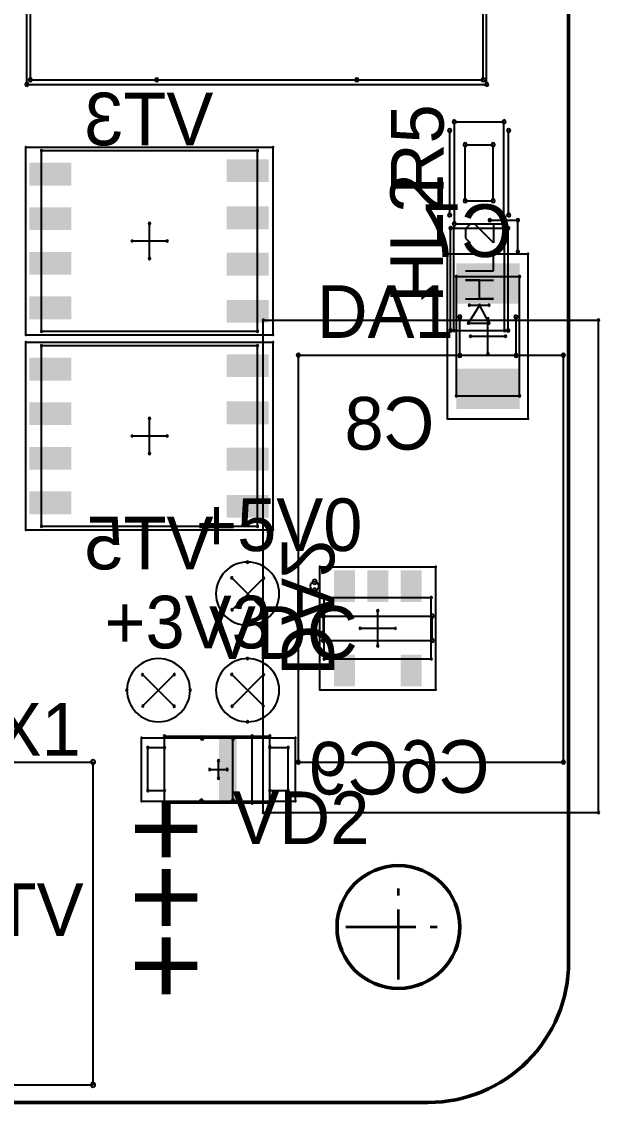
# Model space of a CAD drawing. Extents: x 23089 to 26449, y -1278 to -524.
# Drawn here: x 26147.9 to 26189, y -1197.1 to -1120.1 of the extents above; entities that cross this region are included whole.
import ezdxf

# ---------------------------------------------------------------- set-up
doc = ezdxf.new("R2010")
doc.units = 0
doc.header["$MEASUREMENT"] = 0
doc.linetypes.add('CNTR_ECKD_1', pattern=[7.5, 5, -1, 0.5, -1])
doc.layers.get('0').update_dxf_attribs({"linetype": 'CONTINUOUS', "lineweight": 50})
for name, color, linetype in [('BottomOverlay', 54, 'CONTINUOUS'), ('BottomPaste', 16, 'CONTINUOUS'), ('Mechanical1', 6, 'CONTINUOUS'), ('Mechanical13', 56, 'CONTINUOUS'), ('Mechanical15', 56, 'CONTINUOUS'), ('Mechanical3', 76, 'CONTINUOUS'), ('Mechanical5', 56, 'CONTINUOUS'), ('TopOverlay', 2, 'CONTINUOUS')]:
    doc.layers.add(name, color=color, linetype=linetype)
doc.layers.add('CENTER', color=2, linetype='CNTR_ECKD_1', lineweight=35)
doc.styles.get("Standard").update_dxf_attribs({"font": 'ec5cdwin.shx'})

msp = doc.modelspace()

# ---------------------------------------------------------------- linework, layer by layer
for p, q in [((26186.815, -1187.12), (26186.815, -1054.611)), ((26176.819, -1197.116), (26051.819, -1197.116))]:
    msp.add_line(p, q)
msp.add_circle((26174.696, -1184.616), 4.375)
msp.add_arc((26176.819, -1187.12), 9.996, 269.99957, 0.00003)
at = {"layer": 'BottomOverlay'}
for p, q in [((26179.071, -1143.892), (26179.071, -1141.142)), ((26183.071, -1143.892), (26183.071, -1141.142)), ((26169.35, -1162.455), (26177.1, -1162.455)), ((26169.35, -1164.205), (26169.35, -1162.455)), ((26177.1, -1164.205), (26177.1, -1162.455)), ((26169.35, -1164.205), (26177.1, -1164.205))]:
    msp.add_line(p, q, dxfattribs=at)
for centre, radius, start, end in [((26179.071, -1141.142), 0.125, 90, 270), ((26179.071, -1141.142), 0.125, 270, 90), ((26183.071, -1141.142), 0.125, 90, 270), ((26183.071, -1141.142), 0.125, 270, 90), ((26179.071, -1143.892), 0.125, 90, 270), ((26179.071, -1143.892), 0.125, 270, 90), ((26183.071, -1143.892), 0.125, 90, 270), ((26183.071, -1143.892), 0.125, 270, 90), ((26168.725, -1160.018), 0.156, 90, 270), ((26168.725, -1160.018), 0.156, 270, 90), ((26168.725, -1160.33), 0.313, 90, 270), ((26168.725, -1160.643), 0.156, 90, 270), ((26168.725, -1160.33), 0.313, 270, 90), ((26168.725, -1160.643), 0.156, 270, 90), ((26169.35, -1162.455), 0.125, 90, 270), ((26169.35, -1162.455), 0.125, 90, 270), ((26169.35, -1162.455), 0.125, 270, 90), ((26169.35, -1162.455), 0.125, 270, 90), ((26177.1, -1162.455), 0.125, 90, 270), ((26177.1, -1162.455), 0.125, 90, 270), ((26177.1, -1162.455), 0.125, 270, 90), ((26177.1, -1162.455), 0.125, 270, 90), ((26169.35, -1164.205), 0.125, 90, 270), ((26169.35, -1164.205), 0.125, 90, 270), ((26169.35, -1164.205), 0.125, 270, 90), ((26169.35, -1164.205), 0.125, 270, 90), ((26177.1, -1164.205), 0.125, 90, 270), ((26177.1, -1164.205), 0.125, 90, 270), ((26177.1, -1164.205), 0.125, 270, 90), ((26177.1, -1164.205), 0.125, 270, 90)]:
    msp.add_arc(centre, radius, start, end, dxfattribs=at)
at = {"layer": 'BottomPaste'}
for points in [[(26151.404, -1131.779), (26151.404, -1130.154), (26148.404, -1131.779), (26148.404, -1130.154)], [(26165.451, -1131.525), (26165.451, -1129.9), (26162.451, -1131.525), (26162.451, -1129.9)], [(26151.404, -1134.954), (26151.404, -1133.329), (26148.404, -1134.954), (26148.404, -1133.329)], [(26165.451, -1134.89), (26165.451, -1133.265), (26162.451, -1134.89), (26162.451, -1133.265)], [(26151.404, -1138.129), (26151.404, -1136.504), (26148.404, -1138.129), (26148.404, -1136.504)], [(26165.451, -1138.192), (26165.451, -1136.567), (26162.451, -1138.192), (26162.451, -1136.567)], [(26183.321, -1137.329), (26178.821, -1137.329), (26183.321, -1140.204), (26178.821, -1140.204)], [(26151.404, -1141.304), (26151.404, -1139.679), (26148.404, -1141.304), (26148.404, -1139.679)], [(26165.451, -1141.558), (26165.451, -1139.933), (26162.451, -1141.558), (26162.451, -1139.933)], [(26151.404, -1145.675), (26151.404, -1144.05), (26148.404, -1145.675), (26148.404, -1144.05)], [(26165.451, -1145.421), (26165.451, -1143.796), (26162.451, -1145.421), (26162.451, -1143.796)], [(26183.321, -1144.829), (26178.821, -1144.829), (26183.321, -1147.704), (26178.821, -1147.704)], [(26151.404, -1148.85), (26151.404, -1147.225), (26148.404, -1148.85), (26148.404, -1147.225)], [(26165.451, -1148.787), (26165.451, -1147.162), (26162.451, -1148.787), (26162.451, -1147.162)], [(26151.404, -1152.025), (26151.404, -1150.4), (26148.404, -1152.025), (26148.404, -1150.4)], [(26165.451, -1152.089), (26165.451, -1150.464), (26162.451, -1152.089), (26162.451, -1150.464)], [(26151.404, -1155.2), (26151.404, -1153.575), (26148.404, -1155.2), (26148.404, -1153.575)], [(26165.451, -1155.454), (26165.451, -1153.829), (26162.451, -1155.454), (26162.451, -1153.829)], [(26171.6, -1159.205), (26170.1, -1159.205), (26171.6, -1161.455), (26170.1, -1161.455)], [(26173.975, -1159.205), (26172.475, -1159.205), (26173.975, -1161.455), (26172.475, -1161.455)], [(26176.35, -1159.205), (26174.85, -1159.205), (26176.35, -1161.455), (26174.85, -1161.455)], [(26171.6, -1165.205), (26170.1, -1165.205), (26171.6, -1167.455), (26170.1, -1167.455)], [(26176.35, -1165.205), (26174.85, -1165.205), (26176.35, -1167.455), (26174.85, -1167.455)]]:
    msp.add_solid(points, dxfattribs=at)
at = {"layer": 'CENTER'}
for p, q in [((26174.696, -1188.366), (26174.696, -1180.866)), ((26170.946, -1184.616), (26178.446, -1184.616))]:
    msp.add_line(p, q, dxfattribs=at)
at = {"layer": 'Mechanical1'}
for p, q in [((26178.634, -1134.811), (26182.259, -1134.811)), ((26178.634, -1142.114), (26178.634, -1134.811)), ((26179.796, -1134.528), (26179.463, -1134.861)), ((26179.463, -1134.861), (26179.463, -1135.528)), ((26180.129, -1134.528), (26179.796, -1134.528)), ((26181.462, -1135.861), (26180.129, -1134.528)), ((26181.462, -1134.528), (26181.462, -1135.861)), ((26182.259, -1142.114), (26182.259, -1134.811)), ((26179.463, -1135.528), (26179.796, -1135.861)), ((26181.462, -1137.86), (26181.462, -1136.527)), ((26179.463, -1137.86), (26181.462, -1137.86)), ((26180.463, -1138.527), (26179.463, -1138.527)), ((26179.463, -1138.527), (26181.462, -1138.527)), ((26180.463, -1139.86), (26180.463, -1138.527)), ((26179.463, -1139.86), (26181.462, -1139.86)), ((26181.462, -1139.86), (26180.463, -1139.86)), ((26179.684, -1141.578), (26180.469, -1140.322)), ((26179.748, -1140.308), (26181.145, -1140.308)), ((26180.469, -1140.322), (26181.145, -1141.578)), ((26178.634, -1142.114), (26182.259, -1142.114)), ((26179.684, -1141.578), (26181.145, -1141.578)), ((26162.826, -1159.741), (26165.076, -1161.991)), ((26162.845, -1162.009), (26165.095, -1159.759)), ((26156.466, -1166.634), (26158.716, -1168.884)), ((26156.484, -1168.866), (26158.734, -1166.616)), ((26162.826, -1166.616), (26165.076, -1168.866)), ((26162.845, -1168.884), (26165.095, -1166.634)), ((26158.032, -1171.831), (26158.032, -1171.019)), ((26158.032, -1171.019), (26165.532, -1171.019)), ((26164.282, -1175.769), (26164.282, -1171.019)), ((26165.532, -1171.831), (26165.532, -1171.019)), ((26156.844, -1171.831), (26158.032, -1171.831)), ((26156.844, -1174.894), (26156.844, -1171.831)), ((26158.032, -1174.894), (26158.032, -1171.831)), ((26165.532, -1174.894), (26165.532, -1171.769)), ((26165.532, -1171.831), (26166.844, -1171.831)), ((26166.844, -1174.894), (26166.844, -1171.831)), ((26156.844, -1174.894), (26158.032, -1174.894)), ((26158.032, -1175.769), (26158.032, -1174.894)), ((26165.532, -1174.894), (26166.844, -1174.894)), ((26165.532, -1175.769), (26165.532, -1174.894)), ((26158.032, -1175.769), (26165.532, -1175.769))]:
    msp.add_line(p, q, dxfattribs=at)
for centre, radius, start, end in [((26178.634, -1134.811), 0.0625, 90, 270), ((26178.634, -1134.811), 0.0625, 90, 270), ((26178.634, -1134.811), 0.0625, 270, 90), ((26178.634, -1134.811), 0.0625, 270, 90), ((26182.259, -1134.811), 0.0625, 90, 270), ((26182.259, -1134.811), 0.0625, 90, 270), ((26182.259, -1134.811), 0.0625, 270, 90), ((26182.259, -1134.811), 0.0625, 270, 90), ((26179.748, -1140.308), 0.0625, 90, 270), ((26179.748, -1140.308), 0.0625, 270, 90), ((26180.469, -1140.322), 0.0625, 90, 270), ((26180.469, -1140.322), 0.0625, 90, 270), ((26180.469, -1140.322), 0.0625, 270, 90), ((26180.469, -1140.322), 0.0625, 270, 90), ((26181.145, -1140.308), 0.0625, 90, 270), ((26181.145, -1140.308), 0.0625, 270, 90), ((26178.634, -1142.114), 0.0625, 90, 270), ((26178.634, -1142.114), 0.0625, 90, 270), ((26178.634, -1142.114), 0.0625, 270, 90), ((26178.634, -1142.114), 0.0625, 270, 90), ((26179.684, -1141.578), 0.0625, 90, 270), ((26179.684, -1141.578), 0.0625, 90, 270), ((26179.684, -1141.578), 0.0625, 270, 90), ((26179.684, -1141.578), 0.0625, 270, 90), ((26181.145, -1141.578), 0.0625, 90, 270), ((26181.145, -1141.578), 0.0625, 90, 270), ((26181.145, -1141.578), 0.0625, 270, 90), ((26181.145, -1141.578), 0.0625, 270, 90), ((26182.259, -1142.114), 0.0625, 90, 270), ((26182.259, -1142.114), 0.0625, 90, 270), ((26182.259, -1142.114), 0.0625, 270, 90), ((26182.259, -1142.114), 0.0625, 270, 90), ((26163.951, -1160.866), 2.25, 90, 270), ((26163.951, -1158.616), 0.0625, 90, 270), ((26163.951, -1158.616), 0.0625, 270, 90), ((26163.951, -1160.866), 2.25, 270, 90), ((26162.826, -1159.741), 0.0625, 90, 270), ((26162.826, -1159.741), 0.0625, 270, 90), ((26165.095, -1159.759), 0.0625, 90, 270), ((26165.095, -1159.759), 0.0625, 270, 90), ((26162.845, -1162.009), 0.0625, 90, 270), ((26162.845, -1162.009), 0.0625, 270, 90), ((26165.076, -1161.991), 0.0625, 90, 270), ((26165.076, -1161.991), 0.0625, 270, 90), ((26163.951, -1163.116), 0.0625, 90, 270), ((26163.951, -1163.116), 0.0625, 270, 90), ((26157.609, -1167.741), 2.25, 0, 180), ((26163.951, -1167.741), 2.25, 90, 270), ((26163.951, -1165.491), 0.0625, 90, 270), ((26163.951, -1165.491), 0.0625, 270, 90), ((26163.951, -1167.741), 2.25, 270, 90), ((26156.466, -1166.634), 0.0625, 0, 180), ((26156.466, -1166.634), 0.0625, 180, 0), ((26158.734, -1166.616), 0.0625, 0, 180), ((26158.734, -1166.616), 0.0625, 180, 0), ((26162.826, -1166.616), 0.0625, 90, 270), ((26162.826, -1166.616), 0.0625, 270, 90), ((26165.095, -1166.634), 0.0625, 90, 270), ((26165.095, -1166.634), 0.0625, 270, 90), ((26155.359, -1167.741), 0.0625, 0, 180), ((26155.359, -1167.741), 0.0625, 180, 0), ((26157.609, -1167.741), 2.25, 180, 0), ((26159.859, -1167.741), 0.0625, 0, 180), ((26159.859, -1167.741), 0.0625, 180, 0), ((26156.484, -1168.866), 0.0625, 0, 180), ((26156.484, -1168.866), 0.0625, 180, 0), ((26158.716, -1168.884), 0.0625, 0, 180), ((26158.716, -1168.884), 0.0625, 180, 0), ((26162.845, -1168.884), 0.0625, 90, 270), ((26162.845, -1168.884), 0.0625, 270, 90), ((26165.076, -1168.866), 0.0625, 90, 270), ((26165.076, -1168.866), 0.0625, 270, 90), ((26163.951, -1169.991), 0.0625, 90, 270), ((26163.951, -1169.991), 0.0625, 270, 90), ((26158.032, -1171.019), 0.0625, 0, 180), ((26158.032, -1171.019), 0.0625, 0, 180), ((26158.032, -1171.019), 0.0625, 180, 0), ((26158.032, -1171.019), 0.0625, 180, 0), ((26164.282, -1171.019), 0.0625, 0, 180), ((26164.282, -1171.019), 0.0625, 180, 0), ((26165.532, -1171.019), 0.0625, 0, 180), ((26165.532, -1171.019), 0.0625, 0, 180), ((26165.532, -1171.019), 0.0625, 180, 0), ((26165.532, -1171.019), 0.0625, 180, 0), ((26156.844, -1171.831), 0.0625, 0, 180), ((26156.844, -1171.831), 0.0625, 0, 180), ((26156.844, -1171.831), 0.0625, 180, 0), ((26156.844, -1171.831), 0.0625, 180, 0), ((26158.032, -1171.831), 0.0625, 0, 180), ((26158.032, -1171.831), 0.0625, 0, 180), ((26158.032, -1171.831), 0.0625, 0, 180), ((26158.032, -1171.831), 0.0625, 180, 0), ((26158.032, -1171.831), 0.0625, 180, 0), ((26158.032, -1171.831), 0.0625, 180, 0), ((26165.532, -1171.769), 0.0625, 0, 180), ((26165.532, -1171.831), 0.0625, 0, 180), ((26165.532, -1171.831), 0.0625, 0, 180), ((26165.532, -1171.769), 0.0625, 180, 0), ((26165.532, -1171.831), 0.0625, 180, 0), ((26165.532, -1171.831), 0.0625, 180, 0), ((26166.844, -1171.831), 0.0625, 0, 180), ((26166.844, -1171.831), 0.0625, 0, 180), ((26166.844, -1171.831), 0.0625, 180, 0), ((26166.844, -1171.831), 0.0625, 180, 0), ((26156.844, -1174.894), 0.0625, 0, 180), ((26156.844, -1174.894), 0.0625, 0, 180), ((26156.844, -1174.894), 0.0625, 180, 0), ((26156.844, -1174.894), 0.0625, 180, 0), ((26158.032, -1174.894), 0.0625, 0, 180), ((26158.032, -1174.894), 0.0625, 0, 180), ((26158.032, -1174.894), 0.0625, 0, 180), ((26158.032, -1174.894), 0.0625, 180, 0), ((26158.032, -1174.894), 0.0625, 180, 0), ((26158.032, -1174.894), 0.0625, 180, 0), ((26165.532, -1174.894), 0.0625, 0, 180), ((26165.532, -1174.894), 0.0625, 0, 180), ((26165.532, -1174.894), 0.0625, 0, 180), ((26165.532, -1174.894), 0.0625, 180, 0), ((26165.532, -1174.894), 0.0625, 180, 0), ((26165.532, -1174.894), 0.0625, 180, 0), ((26166.844, -1174.894), 0.0625, 0, 180), ((26166.844, -1174.894), 0.0625, 0, 180), ((26166.844, -1174.894), 0.0625, 180, 0), ((26166.844, -1174.894), 0.0625, 180, 0), ((26158.032, -1175.769), 0.0625, 0, 180), ((26158.032, -1175.769), 0.0625, 0, 180), ((26158.032, -1175.769), 0.0625, 180, 0), ((26158.032, -1175.769), 0.0625, 180, 0), ((26164.282, -1175.769), 0.0625, 0, 180), ((26164.282, -1175.769), 0.0625, 180, 0), ((26165.532, -1175.769), 0.0625, 0, 180), ((26165.532, -1175.769), 0.0625, 0, 180), ((26165.532, -1175.769), 0.0625, 180, 0), ((26165.532, -1175.769), 0.0625, 180, 0)]:
    msp.add_arc(centre, radius, start, end, dxfattribs=at)
at = {"layer": 'Mechanical13'}
for p, q in [((26149.279, -1142.166), (26149.279, -1129.291)), ((26149.279, -1129.291), (26164.654, -1129.291)), ((26164.654, -1142.166), (26164.654, -1129.291)), ((26178.821, -1146.767), (26178.821, -1138.267)), ((26178.821, -1138.267), (26183.321, -1138.267)), ((26183.321, -1146.767), (26183.321, -1138.267)), ((26149.279, -1142.166), (26164.654, -1142.166)), ((26149.279, -1143.188), (26164.654, -1143.188)), ((26149.279, -1156.063), (26149.279, -1143.188)), ((26164.654, -1156.063), (26164.654, -1143.188)), ((26167.571, -1172.866), (26167.571, -1143.866)), ((26167.571, -1143.866), (26186.446, -1143.866)), ((26186.446, -1172.866), (26186.446, -1143.866)), ((26178.821, -1146.767), (26183.321, -1146.767)), ((26149.279, -1156.063), (26164.654, -1156.063)), ((26169.413, -1165.518), (26169.413, -1161.143)), ((26169.413, -1161.143), (26177.038, -1161.143)), ((26177.038, -1165.518), (26177.038, -1161.143)), ((26169.413, -1165.518), (26177.038, -1165.518)), ((26167.571, -1172.866), (26186.446, -1172.866))]:
    msp.add_line(p, q, dxfattribs=at)
for centre, radius, start, end in [((26149.279, -1129.291), 0.0625, 90, 270), ((26149.279, -1129.291), 0.0625, 90, 270), ((26149.279, -1129.291), 0.0625, 270, 90), ((26149.279, -1129.291), 0.0625, 270, 90), ((26164.654, -1129.291), 0.0625, 90, 270), ((26164.654, -1129.291), 0.0625, 90, 270), ((26164.654, -1129.291), 0.0625, 270, 90), ((26164.654, -1129.291), 0.0625, 270, 90), ((26178.821, -1138.267), 0.0625, 90, 270), ((26178.821, -1138.267), 0.0625, 90, 270), ((26178.821, -1138.267), 0.0625, 270, 90), ((26178.821, -1138.267), 0.0625, 270, 90), ((26183.321, -1138.267), 0.0625, 90, 270), ((26183.321, -1138.267), 0.0625, 90, 270), ((26183.321, -1138.267), 0.0625, 270, 90), ((26183.321, -1138.267), 0.0625, 270, 90), ((26149.279, -1142.166), 0.0625, 90, 270), ((26149.279, -1142.166), 0.0625, 90, 270), ((26149.279, -1142.166), 0.0625, 270, 90), ((26149.279, -1142.166), 0.0625, 270, 90), ((26164.654, -1142.166), 0.0625, 90, 270), ((26164.654, -1142.166), 0.0625, 90, 270), ((26164.654, -1142.166), 0.0625, 270, 90), ((26164.654, -1142.166), 0.0625, 270, 90), ((26149.279, -1143.188), 0.0625, 90, 270), ((26149.279, -1143.188), 0.0625, 90, 270), ((26149.279, -1143.188), 0.0625, 270, 90), ((26149.279, -1143.188), 0.0625, 270, 90), ((26164.654, -1143.188), 0.0625, 90, 270), ((26164.654, -1143.188), 0.0625, 90, 270), ((26164.654, -1143.188), 0.0625, 270, 90), ((26164.654, -1143.188), 0.0625, 270, 90), ((26167.571, -1143.866), 0.125, 90, 270), ((26167.571, -1143.866), 0.125, 90, 270), ((26167.571, -1143.866), 0.125, 270, 90), ((26167.571, -1143.866), 0.125, 270, 90), ((26186.446, -1143.866), 0.125, 90, 270), ((26186.446, -1143.866), 0.125, 90, 270), ((26186.446, -1143.866), 0.125, 270, 90), ((26186.446, -1143.866), 0.125, 270, 90), ((26178.821, -1146.767), 0.0625, 90, 270), ((26178.821, -1146.767), 0.0625, 90, 270), ((26178.821, -1146.767), 0.0625, 270, 90), ((26178.821, -1146.767), 0.0625, 270, 90), ((26183.321, -1146.767), 0.0625, 90, 270), ((26183.321, -1146.767), 0.0625, 90, 270), ((26183.321, -1146.767), 0.0625, 270, 90), ((26183.321, -1146.767), 0.0625, 270, 90), ((26149.279, -1156.063), 0.0625, 90, 270), ((26149.279, -1156.063), 0.0625, 90, 270), ((26149.279, -1156.063), 0.0625, 270, 90), ((26149.279, -1156.063), 0.0625, 270, 90), ((26164.654, -1156.063), 0.0625, 90, 270), ((26164.654, -1156.063), 0.0625, 90, 270), ((26164.654, -1156.063), 0.0625, 270, 90), ((26164.654, -1156.063), 0.0625, 270, 90), ((26169.413, -1161.143), 0.0625, 90, 270), ((26169.413, -1161.143), 0.0625, 90, 270), ((26169.413, -1161.143), 0.0625, 270, 90), ((26169.413, -1161.143), 0.0625, 270, 90), ((26177.038, -1161.143), 0.0625, 90, 270), ((26177.038, -1161.143), 0.0625, 90, 270), ((26177.038, -1161.143), 0.0625, 270, 90), ((26177.038, -1161.143), 0.0625, 270, 90), ((26169.413, -1165.518), 0.0625, 90, 270), ((26169.413, -1165.518), 0.0625, 90, 270), ((26169.413, -1165.518), 0.0625, 270, 90), ((26169.413, -1165.518), 0.0625, 270, 90), ((26177.038, -1165.518), 0.0625, 90, 270), ((26177.038, -1165.518), 0.0625, 90, 270), ((26177.038, -1165.518), 0.0625, 270, 90), ((26177.038, -1165.518), 0.0625, 270, 90), ((26167.571, -1172.866), 0.125, 90, 270), ((26167.571, -1172.866), 0.125, 90, 270), ((26167.571, -1172.866), 0.125, 270, 90), ((26167.571, -1172.866), 0.125, 270, 90), ((26186.446, -1172.866), 0.125, 90, 270), ((26186.446, -1172.866), 0.125, 90, 270), ((26186.446, -1172.866), 0.125, 270, 90), ((26186.446, -1172.866), 0.125, 270, 90)]:
    msp.add_arc(centre, radius, start, end, dxfattribs=at)
at = {"layer": 'Mechanical15'}
for p, q in [((26148.154, -1142.416), (26148.154, -1129.041)), ((26148.154, -1129.041), (26165.779, -1129.041)), ((26165.779, -1142.416), (26165.779, -1129.041)), ((26156.966, -1136.979), (26156.966, -1134.479)), ((26155.716, -1135.729), (26158.216, -1135.729)), ((26178.196, -1148.392), (26178.196, -1136.642)), ((26178.196, -1136.642), (26183.946, -1136.642)), ((26183.946, -1148.392), (26183.946, -1136.642)), ((26165.071, -1176.466), (26165.071, -1141.366)), ((26165.071, -1141.366), (26188.946, -1141.366)), ((26181.071, -1143.767), (26181.071, -1141.267)), ((26188.946, -1176.466), (26188.946, -1141.366)), ((26148.154, -1142.416), (26165.779, -1142.416)), ((26148.154, -1142.938), (26165.779, -1142.938)), ((26148.154, -1156.313), (26148.154, -1142.938)), ((26165.779, -1156.313), (26165.779, -1142.938)), ((26179.821, -1142.517), (26182.321, -1142.517)), ((26156.966, -1150.875), (26156.966, -1148.375)), ((26178.196, -1148.392), (26183.946, -1148.392)), ((26155.716, -1149.625), (26158.216, -1149.625)), ((26148.154, -1156.313), (26165.779, -1156.313)), ((26169.1, -1167.705), (26169.1, -1158.955)), ((26169.1, -1158.955), (26177.35, -1158.955)), ((26177.35, -1167.705), (26177.35, -1158.955)), ((26173.225, -1164.58), (26173.225, -1162.08)), ((26171.975, -1163.33), (26174.475, -1163.33)), ((26169.1, -1167.705), (26177.35, -1167.705)), ((26156.39, -1175.644), (26156.39, -1171.144)), ((26156.39, -1171.144), (26167.365, -1171.144)), ((26167.365, -1175.644), (26167.365, -1171.144)), ((26161.877, -1174.019), (26161.877, -1172.769)), ((26161.252, -1173.394), (26162.502, -1173.394)), ((26156.39, -1175.644), (26167.365, -1175.644)), ((26165.071, -1176.466), (26188.946, -1176.466))]:
    msp.add_line(p, q, dxfattribs=at)
for centre, radius, start, end in [((26148.154, -1129.041), 0.0312, 90, 270), ((26148.154, -1129.041), 0.0312, 90, 270), ((26148.154, -1129.041), 0.0312, 270, 90), ((26148.154, -1129.041), 0.0312, 270, 90), ((26165.779, -1129.041), 0.0312, 90, 270), ((26165.779, -1129.041), 0.0312, 90, 270), ((26165.779, -1129.041), 0.0312, 270, 90), ((26165.779, -1129.041), 0.0312, 270, 90), ((26156.966, -1134.479), 0.0625, 90, 270), ((26156.966, -1134.479), 0.0625, 270, 90), ((26155.716, -1135.729), 0.0625, 90, 270), ((26155.716, -1135.729), 0.0625, 270, 90), ((26158.216, -1135.729), 0.0625, 90, 270), ((26158.216, -1135.729), 0.0625, 270, 90), ((26178.196, -1136.642), 0.0312, 90, 270), ((26178.196, -1136.642), 0.0312, 90, 270), ((26178.196, -1136.642), 0.0312, 270, 90), ((26178.196, -1136.642), 0.0312, 270, 90), ((26183.946, -1136.642), 0.0312, 90, 270), ((26183.946, -1136.642), 0.0312, 90, 270), ((26183.946, -1136.642), 0.0312, 270, 90), ((26183.946, -1136.642), 0.0312, 270, 90), ((26156.966, -1136.979), 0.0625, 90, 270), ((26156.966, -1136.979), 0.0625, 270, 90), ((26165.071, -1141.366), 0.0625, 90, 270), ((26165.071, -1141.366), 0.0625, 90, 270), ((26165.071, -1141.366), 0.0625, 270, 90), ((26165.071, -1141.366), 0.0625, 270, 90), ((26181.071, -1141.267), 0.0625, 90, 270), ((26181.071, -1141.267), 0.0625, 270, 90), ((26188.946, -1141.366), 0.0625, 90, 270), ((26188.946, -1141.366), 0.0625, 90, 270), ((26188.946, -1141.366), 0.0625, 270, 90), ((26188.946, -1141.366), 0.0625, 270, 90), ((26148.154, -1142.416), 0.0312, 90, 270), ((26148.154, -1142.416), 0.0312, 90, 270), ((26148.154, -1142.938), 0.0312, 90, 270), ((26148.154, -1142.938), 0.0312, 90, 270), ((26148.154, -1142.416), 0.0312, 270, 90), ((26148.154, -1142.416), 0.0312, 270, 90), ((26148.154, -1142.938), 0.0312, 270, 90), ((26148.154, -1142.938), 0.0312, 270, 90), ((26165.779, -1142.416), 0.0312, 90, 270), ((26165.779, -1142.416), 0.0312, 90, 270), ((26165.779, -1142.938), 0.0312, 90, 270), ((26165.779, -1142.938), 0.0312, 90, 270), ((26165.779, -1142.416), 0.0312, 270, 90), ((26165.779, -1142.416), 0.0312, 270, 90), ((26165.779, -1142.938), 0.0312, 270, 90), ((26165.779, -1142.938), 0.0312, 270, 90), ((26179.821, -1142.517), 0.0625, 90, 270), ((26179.821, -1142.517), 0.0625, 270, 90), ((26182.321, -1142.517), 0.0625, 90, 270), ((26182.321, -1142.517), 0.0625, 270, 90), ((26181.071, -1143.767), 0.0625, 90, 270), ((26181.071, -1143.767), 0.0625, 270, 90), ((26156.966, -1148.375), 0.0625, 90, 270), ((26156.966, -1148.375), 0.0625, 270, 90), ((26178.196, -1148.392), 0.0312, 90, 270), ((26178.196, -1148.392), 0.0312, 90, 270), ((26178.196, -1148.392), 0.0312, 270, 90), ((26178.196, -1148.392), 0.0312, 270, 90), ((26183.946, -1148.392), 0.0312, 90, 270), ((26183.946, -1148.392), 0.0312, 90, 270), ((26183.946, -1148.392), 0.0312, 270, 90), ((26183.946, -1148.392), 0.0312, 270, 90), ((26155.716, -1149.625), 0.0625, 90, 270), ((26155.716, -1149.625), 0.0625, 270, 90), ((26158.216, -1149.625), 0.0625, 90, 270), ((26158.216, -1149.625), 0.0625, 270, 90), ((26156.966, -1150.875), 0.0625, 90, 270), ((26156.966, -1150.875), 0.0625, 270, 90), ((26148.154, -1156.313), 0.0312, 90, 270), ((26148.154, -1156.313), 0.0312, 90, 270), ((26148.154, -1156.313), 0.0312, 270, 90), ((26148.154, -1156.313), 0.0312, 270, 90), ((26165.779, -1156.313), 0.0312, 90, 270), ((26165.779, -1156.313), 0.0312, 90, 270), ((26165.779, -1156.313), 0.0312, 270, 90), ((26165.779, -1156.313), 0.0312, 270, 90), ((26169.1, -1158.955), 0.0312, 90, 270), ((26169.1, -1158.955), 0.0312, 90, 270), ((26169.1, -1158.955), 0.0312, 270, 90), ((26169.1, -1158.955), 0.0312, 270, 90), ((26177.35, -1158.955), 0.0312, 90, 270), ((26177.35, -1158.955), 0.0312, 90, 270), ((26177.35, -1158.955), 0.0312, 270, 90), ((26177.35, -1158.955), 0.0312, 270, 90), ((26173.225, -1162.08), 0.0625, 90, 270), ((26173.225, -1162.08), 0.0625, 270, 90), ((26171.975, -1163.33), 0.0625, 90, 270), ((26171.975, -1163.33), 0.0625, 270, 90), ((26174.475, -1163.33), 0.0625, 90, 270), ((26174.475, -1163.33), 0.0625, 270, 90), ((26173.225, -1164.58), 0.0625, 90, 270), ((26173.225, -1164.58), 0.0625, 270, 90), ((26169.1, -1167.705), 0.0312, 90, 270), ((26169.1, -1167.705), 0.0312, 90, 270), ((26169.1, -1167.705), 0.0312, 270, 90), ((26169.1, -1167.705), 0.0312, 270, 90), ((26177.35, -1167.705), 0.0312, 90, 270), ((26177.35, -1167.705), 0.0312, 90, 270), ((26177.35, -1167.705), 0.0312, 270, 90), ((26177.35, -1167.705), 0.0312, 270, 90), ((26156.39, -1171.144), 0.0312, 0, 180), ((26156.39, -1171.144), 0.0312, 0, 180), ((26156.39, -1171.144), 0.0312, 180, 0), ((26156.39, -1171.144), 0.0312, 180, 0), ((26167.365, -1171.144), 0.0312, 0, 180), ((26167.365, -1171.144), 0.0312, 0, 180), ((26167.365, -1171.144), 0.0312, 180, 0), ((26167.365, -1171.144), 0.0312, 180, 0), ((26161.877, -1172.769), 0.0625, 0, 180), ((26161.877, -1172.769), 0.0625, 180, 0), ((26161.252, -1173.394), 0.0625, 0, 180), ((26161.252, -1173.394), 0.0625, 180, 0), ((26162.502, -1173.394), 0.0625, 0, 180), ((26162.502, -1173.394), 0.0625, 180, 0), ((26161.877, -1174.019), 0.0625, 0, 180), ((26161.877, -1174.019), 0.0625, 180, 0), ((26156.39, -1175.644), 0.0312, 0, 180), ((26156.39, -1175.644), 0.0312, 0, 180), ((26156.39, -1175.644), 0.0312, 180, 0), ((26156.39, -1175.644), 0.0312, 180, 0), ((26167.365, -1175.644), 0.0312, 0, 180), ((26167.365, -1175.644), 0.0312, 0, 180), ((26167.365, -1175.644), 0.0312, 180, 0), ((26167.365, -1175.644), 0.0312, 180, 0), ((26165.071, -1176.466), 0.0625, 90, 270), ((26165.071, -1176.466), 0.0625, 90, 270), ((26165.071, -1176.466), 0.0625, 270, 90), ((26165.071, -1176.466), 0.0625, 270, 90), ((26188.946, -1176.466), 0.0625, 90, 270), ((26188.946, -1176.466), 0.0625, 90, 270), ((26188.946, -1176.466), 0.0625, 270, 90), ((26188.946, -1176.466), 0.0625, 270, 90)]:
    msp.add_arc(centre, radius, start, end, dxfattribs=at)
at = {"layer": 'Mechanical3'}
for p, q in [((26148.479, -1124.241), (26148.479, -1089.991)), ((26180.729, -1124.241), (26180.729, -1089.991)), ((26148.479, -1124.241), (26180.729, -1124.241)), ((26179.446, -1132.866), (26179.446, -1128.866)), ((26179.446, -1128.866), (26181.446, -1128.866)), ((26181.446, -1132.866), (26181.446, -1128.866)), ((26179.446, -1132.866), (26181.446, -1132.866))]:
    msp.add_line(p, q, dxfattribs=at)
for centre, start, end in [((26148.479, -1124.241), 90, 270), ((26148.479, -1124.241), 90, 270), ((26148.479, -1124.241), 270, 90), ((26148.479, -1124.241), 270, 90), ((26180.729, -1124.241), 90, 270), ((26180.729, -1124.241), 90, 270), ((26180.729, -1124.241), 270, 90), ((26180.729, -1124.241), 270, 90), ((26179.446, -1128.866), 90, 270), ((26179.446, -1128.866), 90, 270), ((26179.446, -1128.866), 270, 90), ((26179.446, -1128.866), 270, 90), ((26181.446, -1128.866), 90, 270), ((26181.446, -1128.866), 90, 270), ((26181.446, -1128.866), 270, 90), ((26181.446, -1128.866), 270, 90), ((26179.446, -1132.866), 90, 270), ((26179.446, -1132.866), 90, 270), ((26179.446, -1132.866), 270, 90), ((26179.446, -1132.866), 270, 90), ((26181.446, -1132.866), 90, 270), ((26181.446, -1132.866), 90, 270), ((26181.446, -1132.866), 270, 90), ((26181.446, -1132.866), 270, 90)]:
    msp.add_arc(centre, 0.125, start, end, dxfattribs=at)
at = {"layer": 'Mechanical5'}
for p, q in [((26148.229, -1124.566), (26148.229, -1089.666)), ((26180.979, -1124.566), (26180.979, -1089.666)), ((26148.229, -1124.566), (26180.979, -1124.566)), ((26178.681, -1134.506), (26178.681, -1127.226)), ((26178.681, -1127.226), (26182.211, -1127.226)), ((26182.211, -1134.506), (26182.211, -1127.226)), ((26178.681, -1134.506), (26182.211, -1134.506))]:
    msp.add_line(p, q, dxfattribs=at)
for centre, start, end in [((26148.229, -1124.566), 90, 270), ((26148.229, -1124.566), 90, 270), ((26148.229, -1124.566), 270, 90), ((26148.229, -1124.566), 270, 90), ((26180.979, -1124.566), 90, 270), ((26180.979, -1124.566), 90, 270), ((26180.979, -1124.566), 270, 90), ((26180.979, -1124.566), 270, 90), ((26178.681, -1127.226), 90, 270), ((26178.681, -1127.226), 90, 270), ((26178.681, -1127.226), 270, 90), ((26178.681, -1127.226), 270, 90), ((26182.211, -1127.226), 90, 270), ((26182.211, -1127.226), 90, 270), ((26182.211, -1127.226), 270, 90), ((26182.211, -1127.226), 270, 90), ((26178.681, -1134.506), 90, 270), ((26178.681, -1134.506), 90, 270), ((26178.681, -1134.506), 270, 90), ((26178.681, -1134.506), 270, 90), ((26182.211, -1134.506), 90, 270), ((26182.211, -1134.506), 90, 270), ((26182.211, -1134.506), 270, 90), ((26182.211, -1134.506), 270, 90)]:
    msp.add_arc(centre, 0.125, start, end, dxfattribs=at)
at = {"layer": 'TopOverlay'}
for p, q in [((26148.479, -1124.241), (26148.479, -1089.991)), ((26180.729, -1124.241), (26180.729, -1089.991)), ((26148.479, -1124.241), (26157.479, -1124.241)), ((26171.729, -1124.241), (26180.729, -1124.241)), ((26178.351, -1133.881), (26178.351, -1127.851)), ((26182.542, -1133.881), (26182.542, -1127.851)), ((26181.196, -1134.241), (26183.196, -1134.241)), ((26183.196, -1136.491), (26183.196, -1134.241)), ((26178.414, -1134.811), (26182.51, -1134.811)), ((26178.414, -1142.114), (26178.414, -1134.811)), ((26182.51, -1142.114), (26182.51, -1134.811)), ((26178.414, -1142.114), (26182.51, -1142.114)), ((26167.571, -1172.866), (26167.571, -1143.866)), ((26167.571, -1143.866), (26186.446, -1143.866)), ((26186.446, -1172.866), (26186.446, -1143.866)), ((26160.719, -1171.144), (26162.907, -1171.144)), ((26162.907, -1175.644), (26162.907, -1171.144)), ((26125.196, -1172.866), (26152.946, -1172.866)), ((26152.946, -1195.866), (26152.946, -1172.866)), ((26167.571, -1172.866), (26186.446, -1172.866)), ((26160.657, -1175.644), (26162.907, -1175.644)), ((26125.196, -1195.866), (26152.946, -1195.866))]:
    msp.add_line(p, q, dxfattribs=at)
for centre, radius, start, end in [((26148.479, -1124.241), 0.125, 90, 270), ((26148.479, -1124.241), 0.125, 90, 270), ((26148.479, -1124.241), 0.125, 270, 90), ((26148.479, -1124.241), 0.125, 270, 90), ((26157.479, -1124.241), 0.125, 90, 270), ((26157.479, -1124.241), 0.125, 270, 90), ((26171.729, -1124.241), 0.125, 90, 270), ((26171.729, -1124.241), 0.125, 270, 90), ((26180.729, -1124.241), 0.125, 90, 270), ((26180.729, -1124.241), 0.125, 90, 270), ((26180.729, -1124.241), 0.125, 270, 90), ((26180.729, -1124.241), 0.125, 270, 90), ((26178.351, -1127.851), 0.125, 90, 270), ((26178.351, -1127.851), 0.125, 270, 90), ((26182.542, -1127.851), 0.125, 90, 270), ((26182.542, -1127.851), 0.125, 270, 90), ((26178.351, -1133.881), 0.125, 90, 270), ((26178.351, -1133.881), 0.125, 270, 90), ((26181.196, -1134.241), 0.0938, 90, 270), ((26181.196, -1134.241), 0.0938, 270, 90), ((26182.542, -1133.881), 0.125, 90, 270), ((26182.542, -1133.881), 0.125, 270, 90), ((26183.196, -1134.241), 0.0938, 90, 270), ((26183.196, -1134.241), 0.0938, 90, 270), ((26183.196, -1134.241), 0.0938, 270, 90), ((26183.196, -1134.241), 0.0938, 270, 90), ((26178.414, -1134.811), 0.0938, 90, 270), ((26178.414, -1134.811), 0.0938, 90, 270), ((26178.414, -1134.811), 0.0938, 270, 90), ((26178.414, -1134.811), 0.0938, 270, 90), ((26182.51, -1134.811), 0.0938, 90, 270), ((26182.51, -1134.811), 0.0938, 90, 270), ((26182.51, -1134.811), 0.0938, 270, 90), ((26182.51, -1134.811), 0.0938, 270, 90), ((26183.196, -1136.491), 0.0938, 90, 270), ((26183.196, -1136.491), 0.0938, 270, 90), ((26178.414, -1142.114), 0.0938, 90, 270), ((26178.414, -1142.114), 0.0938, 90, 270), ((26178.414, -1142.114), 0.0938, 270, 90), ((26178.414, -1142.114), 0.0938, 270, 90), ((26182.51, -1142.114), 0.0938, 90, 270), ((26182.51, -1142.114), 0.0938, 90, 270), ((26182.51, -1142.114), 0.0938, 270, 90), ((26182.51, -1142.114), 0.0938, 270, 90), ((26167.571, -1143.866), 0.0625, 90, 270), ((26167.571, -1143.866), 0.0625, 90, 270), ((26167.571, -1143.866), 0.0625, 270, 90), ((26167.571, -1143.866), 0.0625, 270, 90), ((26186.446, -1143.866), 0.0625, 90, 270), ((26186.446, -1143.866), 0.0625, 90, 270), ((26186.446, -1143.866), 0.0625, 270, 90), ((26186.446, -1143.866), 0.0625, 270, 90), ((26163.951, -1160.866), 2.25, 90, 270), ((26163.951, -1158.616), 0.0625, 90, 270), ((26163.951, -1158.616), 0.0625, 270, 90), ((26163.951, -1160.866), 2.25, 270, 90), ((26163.951, -1163.116), 0.0625, 90, 270), ((26163.951, -1163.116), 0.0625, 270, 90), ((26157.609, -1167.741), 2.25, 0, 180), ((26163.951, -1167.741), 2.25, 90, 270), ((26163.951, -1165.491), 0.0625, 90, 270), ((26163.951, -1165.491), 0.0625, 270, 90), ((26163.951, -1167.741), 2.25, 270, 90), ((26155.359, -1167.741), 0.0625, 0, 180), ((26155.359, -1167.741), 0.0625, 180, 0), ((26157.609, -1167.741), 2.25, 180, 0), ((26159.859, -1167.741), 0.0625, 0, 180), ((26159.859, -1167.741), 0.0625, 180, 0), ((26163.951, -1169.991), 0.0625, 90, 270), ((26163.951, -1169.991), 0.0625, 270, 90), ((26160.719, -1171.144), 0.125, 0, 180), ((26160.719, -1171.144), 0.125, 180, 0), ((26162.907, -1171.144), 0.125, 0, 180), ((26162.907, -1171.144), 0.125, 0, 180), ((26162.907, -1171.144), 0.125, 180, 0), ((26162.907, -1171.144), 0.125, 180, 0), ((26152.946, -1172.866), 0.156, 90, 270), ((26152.946, -1172.866), 0.156, 90, 270), ((26152.946, -1172.866), 0.156, 270, 90), ((26152.946, -1172.866), 0.156, 270, 90), ((26167.571, -1172.866), 0.0625, 90, 270), ((26167.571, -1172.866), 0.0625, 90, 270), ((26167.571, -1172.866), 0.0625, 270, 90), ((26167.571, -1172.866), 0.0625, 270, 90), ((26186.446, -1172.866), 0.0625, 90, 270), ((26186.446, -1172.866), 0.0625, 90, 270), ((26186.446, -1172.866), 0.0625, 270, 90), ((26186.446, -1172.866), 0.0625, 270, 90), ((26180.571, -1173.841), 0.125, 90, 270), ((26180.571, -1173.716), 0.0625, 90, 270), ((26180.571, -1173.716), 0.0625, 90, 270), ((26180.571, -1173.716), 0.0625, 270, 90), ((26180.571, -1173.716), 0.0625, 270, 90), ((26180.571, -1173.841), 0.125, 270, 90), ((26180.571, -1173.966), 0.0625, 90, 270), ((26180.571, -1173.966), 0.0625, 90, 270), ((26180.571, -1173.966), 0.0625, 270, 90), ((26180.571, -1173.966), 0.0625, 270, 90), ((26160.657, -1175.644), 0.125, 0, 180), ((26160.657, -1175.644), 0.125, 180, 0), ((26162.907, -1175.644), 0.125, 0, 180), ((26162.907, -1175.644), 0.125, 0, 180), ((26162.907, -1175.644), 0.125, 180, 0), ((26162.907, -1175.644), 0.125, 180, 0), ((26152.946, -1195.866), 0.156, 90, 270), ((26152.946, -1195.866), 0.156, 90, 270), ((26152.946, -1195.866), 0.156, 270, 90), ((26152.946, -1195.866), 0.156, 270, 90)]:
    msp.add_arc(centre, radius, start, end, dxfattribs=at)
msp.add_solid([(26161.907, -1175.643), (26163.177, -1175.643), (26161.907, -1171.143), (26163.177, -1171.143)], dxfattribs=at)

# ---------------------------------------------------------------- texts
at = {"layer": 'BottomOverlay', "text_generation_flag": 2}
for s, p in [('VT3', (26161.514, -1128.911)), ('C7', (26182.8, -1136.87)), ('C8', (26177.265, -1150.597)), ('VT5', (26161.521, -1159.134)), ('C9', (26174.709, -1175.176)), ('C6', (26181.195, -1175.054)), ('VT2', (26152.27, -1185.265))]:
    msp.add_text(s, height=3.75, dxfattribs=at).set_placement(p)
msp.add_text('DA2', height=3.75, rotation=270, dxfattribs=at).set_placement((26166.382, -1166.716))
at = {"layer": 'TopOverlay'}
for s, height, p in [('R5', 3.75, (26177.915, -1132.4)), ('HL2', 3.75, (26177.865, -1140.131)), ('+++', 6.25, (26161.166, -1189.828))]:
    msp.add_text(s, height=height, rotation=90, dxfattribs=at).set_placement(p)
for s, p in [('DA1', (26168.878, -1142.633)), ('+5V0', (26160.278, -1157.826)), ('+3V3', (26153.753, -1164.76)), ('VDC', (26161.201, -1165.507)), ('X1', (26145.943, -1172.408)), ('VD2', (26162.872, -1178.708))]:
    msp.add_text(s, height=3.75, dxfattribs=at).set_placement(p)

doc.saveas('drawing.dxf')
